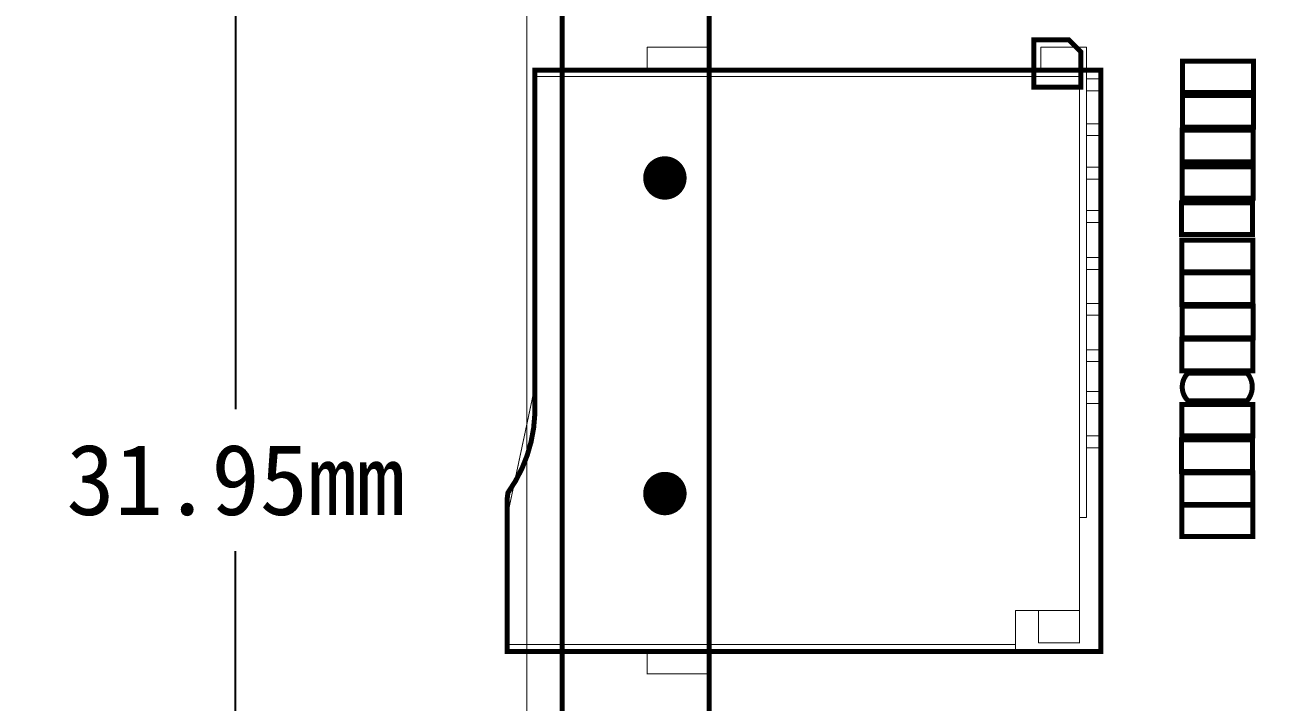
# Model space of a CAD drawing. Extents: x -54 to 75, y -63 to 45.
# Drawn here: x -53.76 to -22.34, y 12.56 to 29.73 of the extents above; entities that cross this region are included whole.
import ezdxf

# ---------------------------------------------------------------- set-up
doc = ezdxf.new("R2010")
doc.units = 0
doc.header["$MEASUREMENT"] = 0
doc.linetypes.add('PADS_DASH_38100', pattern=[0.254, 0.127, -0.127])
doc.linetypes.add('TRMIDX_9', pattern=[2, 1, 1])
doc.layers.get('0').update_dxf_attribs({"linetype": 'CONTINUOUS'})
doc.layers.get('Defpoints').update_dxf_attribs({"linetype": 'CONTINUOUS'})
for name, color, linetype in [('2D_LINE_01', 255, 'CONTINUOUS'), ('BOARD_OUTLINE_00', 254, 'CONTINUOUS'), ('DRIL_NPLTE_THRU_01', 3, 'CONTINUOUS'), ('DRIL_PLTE_THRU_01', 3, 'CONTINUOUS'), ('DRIL_SYMBOL', 254, 'CONTINUOUS'), ('PART_TOP_2DLINE_01', 254, 'CONTINUOUS'), ('PART_TOP_2DLINE_126', 254, 'CONTINUOUS'), ('PART_TOP_COPPER_01', 254, 'CONTINUOUS')]:
    doc.layers.add(name, color=color, linetype=linetype)
doc.dimstyles.get("Standard").update_dxf_attribs({"dimscale": 10, "dimtxt": 0.18, "dimasz": 0.18, "dimexe": 0.18, "dimexo": 0.0625, "dimgap": 0.09, "dimtad": 0, "dimtih": 1, "dimtoh": 1, "dimzin": 0, "dimdsep": 46, "dimtxsty": 'Standard', "dimcen": 0.09, "dimadec": 0, "dimazin": 0, "dimtfac": 1, "dimtofl": 0, "dimtmove": 0, "dimatfit": 3, "dimfxl": 1, "dimtolj": 1, "dimtzin": 0, "dimarcsym": 0})

# ---------------------------------------------------------------- blocks, each defined once
blk = doc.blocks.new('BOARD_1')
at = {"layer": 'BOARD_OUTLINE_00', "const_width": 0.127}
blk.add_lwpolyline([(0, 0), (6.847, 0), (6.847, 4.142), (9.561, 4.142), (9.561, 0.199), (25.267, 0.199, 0.185339), (28.735, 2.042, 0.15749), (29.993, 5.027), (29.993, 32.25, 0.340915), (25.686, 36.557), (-5.758, 36.557, 0.19257), (-8.738, 35.265, 0.140096), (-10.137, 32.77), (-10.137, 10.091), (-10.114, 10.091), (-10.114, 4.314), (-10.243, 4.314, 0.201635), (-8.997, 1.213, 0.196192), (-6.063, -0.004), (0, -0.004)], format="xyb", close=True, dxfattribs=at)
blk = doc.blocks.new('SMOOTH_0$0254')
at = {"const_width": 0.0127}
blk.add_lwpolyline([(-0.00635, 0, 1), (0.00635, 0, 1)], format="xyb", close=True, dxfattribs=at)
blk = doc.blocks.new('DRAWING_5')
at = {"layer": '2D_LINE_01', "const_width": 0.0254}
blk.add_lwpolyline([(0, 0), (0, -3.423)], dxfattribs=at)
at = {"layer": '2D_LINE_01'}
for p in [(0, 0), (0, -3.423)]:
    blk.add_blockref('SMOOTH_0$0254', p, dxfattribs=at)
blk = doc.blocks.new('DRAWING_6')
at = {"layer": '2D_LINE_01', "const_width": 0.0254}
blk.add_lwpolyline([(0, 0), (0, 9.12)], dxfattribs=at)
at = {"layer": '2D_LINE_01'}
for p in [(0, 9.12), (0, 0)]:
    blk.add_blockref('SMOOTH_0$0254', p, dxfattribs=at)
blk = doc.blocks.new('DRAWING_7')
at = {"layer": '2D_LINE_01', "linetype": 'PADS_DASH_38100', "const_width": 0.0254}
blk.add_lwpolyline([(0, 0), (0, 5.72527)], dxfattribs=at)
at = {"layer": '2D_LINE_01'}
for p in [(0, 5.72527), (0, 0)]:
    blk.add_blockref('SMOOTH_0$0254', p, dxfattribs=at)
blk = doc.blocks.new('DRAWING_8')
at = {"layer": '2D_LINE_01', "const_width": 0.0254}
blk.add_lwpolyline([(0, 0), (0, 11.98775)], dxfattribs=at)
at = {"layer": '2D_LINE_01'}
for p in [(0, 11.98775), (0, 0)]:
    blk.add_blockref('SMOOTH_0$0254', p, dxfattribs=at)
blk = doc.blocks.new('DRAWING_9')
at = {"layer": '2D_LINE_01', "const_width": 0.0254}
blk.add_lwpolyline([(0, 0), (0, -8.104)], dxfattribs=at)
at = {"layer": '2D_LINE_01'}
for p in [(0, 0), (0, -8.104)]:
    blk.add_blockref('SMOOTH_0$0254', p, dxfattribs=at)
blk = doc.blocks.new('DRAWING_10')
at = {"layer": '2D_LINE_01', "const_width": 0.0254}
blk.add_lwpolyline([(0, 0), (-0.675, -3.173)], dxfattribs=at)
at = {"layer": '2D_LINE_01'}
for p in [(0, 0), (-0.675, -3.173)]:
    blk.add_blockref('SMOOTH_0$0254', p, dxfattribs=at)
blk = doc.blocks.new('DRAWING_12')
at = {"layer": '2D_LINE_01', "const_width": 0.0254}
blk.add_lwpolyline([(0, 0), (0, -0.592)], dxfattribs=at)
at = {"layer": '2D_LINE_01'}
for p in [(0, 0), (0, -0.592)]:
    blk.add_blockref('SMOOTH_0$0254', p, dxfattribs=at)
blk = doc.blocks.new('DRAWING_13')
at = {"layer": '2D_LINE_01', "const_width": 0.0254}
blk.add_lwpolyline([(0, 0), (0, -0.591866)], dxfattribs=at)
at = {"layer": '2D_LINE_01'}
for p in [(0, 0), (0, -0.591866)]:
    blk.add_blockref('SMOOTH_0$0254', p, dxfattribs=at)
blk = doc.blocks.new('DRAWING_14')
at = {"layer": '2D_LINE_01', "const_width": 0.0254}
blk.add_lwpolyline([(0, 0), (0, 0.591866)], dxfattribs=at)
at = {"layer": '2D_LINE_01'}
for p in [(0, 0.591866), (0, 0)]:
    blk.add_blockref('SMOOTH_0$0254', p, dxfattribs=at)
blk = doc.blocks.new('DRAWING_15')
at = {"layer": '2D_LINE_01', "const_width": 0.0254}
blk.add_lwpolyline([(0, 0), (0, 0.592)], dxfattribs=at)
at = {"layer": '2D_LINE_01'}
for p in [(0, 0.592), (0, 0)]:
    blk.add_blockref('SMOOTH_0$0254', p, dxfattribs=at)
blk = doc.blocks.new('DRAWING_26')
at = {"layer": '2D_LINE_01', "const_width": 0.0254}
blk.add_lwpolyline([(0, 0), (0, 1.01)], dxfattribs=at)
at = {"layer": '2D_LINE_01'}
for p in [(0, 1.01), (0, 0)]:
    blk.add_blockref('SMOOTH_0$0254', p, dxfattribs=at)
blk = doc.blocks.new('DRAWING_28')
at = {"layer": '2D_LINE_01', "const_width": 0.0254}
blk.add_lwpolyline([(0, 0), (0, -0.817)], dxfattribs=at)
at = {"layer": '2D_LINE_01'}
for p in [(0, 0), (0, -0.817)]:
    blk.add_blockref('SMOOTH_0$0254', p, dxfattribs=at)
blk = doc.blocks.new('DRAWING_29')
at = {"layer": '2D_LINE_01', "const_width": 0.0254}
blk.add_lwpolyline([(0, 0), (0, -0.592)], dxfattribs=at)
at = {"layer": '2D_LINE_01'}
for p in [(0, 0), (0, -0.592)]:
    blk.add_blockref('SMOOTH_0$0254', p, dxfattribs=at)
blk = doc.blocks.new('DRAWING_32')
at = {"layer": '2D_LINE_01', "const_width": 0.0254}
blk.add_lwpolyline([(0, 0), (0, 3.177138)], dxfattribs=at)
at = {"layer": '2D_LINE_01'}
for p in [(0, 3.177138), (0, 0)]:
    blk.add_blockref('SMOOTH_0$0254', p, dxfattribs=at)
blk = doc.blocks.new('DRAWING_33')
at = {"layer": '2D_LINE_01', "linetype": 'PADS_DASH_38100', "const_width": 0.0254}
blk.add_lwpolyline([(0, 0), (0, 11.179)], dxfattribs=at)
at = {"layer": '2D_LINE_01'}
for p in [(0, 11.179), (0, 0)]:
    blk.add_blockref('SMOOTH_0$0254', p, dxfattribs=at)
blk = doc.blocks.new('DRAWING_34')
at = {"layer": '2D_LINE_01', "const_width": 0.0254}
blk.add_lwpolyline([(0, 0), (0, 11.921)], dxfattribs=at)
at = {"layer": '2D_LINE_01'}
for p in [(0, 11.921), (0, 0)]:
    blk.add_blockref('SMOOTH_0$0254', p, dxfattribs=at)
blk = doc.blocks.new('DRAWING_35')
at = {"layer": '2D_LINE_01', "const_width": 0.0254}
blk.add_lwpolyline([(0, 0), (0, -0.3)], dxfattribs=at)
at = {"layer": '2D_LINE_01'}
for p in [(0, 0), (0, -0.3)]:
    blk.add_blockref('SMOOTH_0$0254', p, dxfattribs=at)
blk = doc.blocks.new('DRAWING_36')
at = {"layer": '2D_LINE_01', "const_width": 0.0254}
blk.add_lwpolyline([(0, 0), (0, -0.3)], dxfattribs=at)
at = {"layer": '2D_LINE_01'}
for p in [(0, 0), (0, -0.3)]:
    blk.add_blockref('SMOOTH_0$0254', p, dxfattribs=at)
blk = doc.blocks.new('DRAWING_37')
at = {"layer": '2D_LINE_01', "const_width": 0.0254}
blk.add_lwpolyline([(0, 0), (0, -0.3)], dxfattribs=at)
at = {"layer": '2D_LINE_01'}
for p in [(0, 0), (0, -0.3)]:
    blk.add_blockref('SMOOTH_0$0254', p, dxfattribs=at)
blk = doc.blocks.new('DRAWING_38')
at = {"layer": '2D_LINE_01', "const_width": 0.0254}
blk.add_lwpolyline([(0, 0), (0, -0.3)], dxfattribs=at)
at = {"layer": '2D_LINE_01'}
for p in [(0, 0), (0, -0.3)]:
    blk.add_blockref('SMOOTH_0$0254', p, dxfattribs=at)
blk = doc.blocks.new('DRAWING_39')
at = {"layer": '2D_LINE_01', "const_width": 0.0254}
blk.add_lwpolyline([(0, 0), (0, -0.3)], dxfattribs=at)
at = {"layer": '2D_LINE_01'}
for p in [(0, 0), (0, -0.3)]:
    blk.add_blockref('SMOOTH_0$0254', p, dxfattribs=at)
blk = doc.blocks.new('DRAWING_40')
at = {"layer": '2D_LINE_01', "const_width": 0.0254}
blk.add_lwpolyline([(0, 0), (0, -0.3)], dxfattribs=at)
at = {"layer": '2D_LINE_01'}
for p in [(0, 0), (0, -0.3)]:
    blk.add_blockref('SMOOTH_0$0254', p, dxfattribs=at)
blk = doc.blocks.new('DRAWING_41')
at = {"layer": '2D_LINE_01', "const_width": 0.0254}
blk.add_lwpolyline([(0, 0), (0, -0.3)], dxfattribs=at)
at = {"layer": '2D_LINE_01'}
for p in [(0, 0), (0, -0.3)]:
    blk.add_blockref('SMOOTH_0$0254', p, dxfattribs=at)
blk = doc.blocks.new('DRAWING_42')
at = {"layer": '2D_LINE_01', "const_width": 0.0254}
blk.add_lwpolyline([(0, 0), (0, -0.3)], dxfattribs=at)
at = {"layer": '2D_LINE_01'}
for p in [(0, 0), (0, -0.3)]:
    blk.add_blockref('SMOOTH_0$0254', p, dxfattribs=at)
blk = doc.blocks.new('DRAWING_43')
at = {"layer": '2D_LINE_01', "const_width": 0.0254}
blk.add_lwpolyline([(0, 0), (0, -0.3)], dxfattribs=at)
at = {"layer": '2D_LINE_01'}
for p in [(0, 0), (0, -0.3)]:
    blk.add_blockref('SMOOTH_0$0254', p, dxfattribs=at)
blk = doc.blocks.new('DRAWING_45')
at = {"layer": '2D_LINE_01', "const_width": 0.0254}
blk.add_lwpolyline([(0, 0), (1.566, 0)], dxfattribs=at)
at = {"layer": '2D_LINE_01'}
for p in [(0, 0), (1.566, 0)]:
    blk.add_blockref('SMOOTH_0$0254', p, dxfattribs=at)
blk = doc.blocks.new('DRAWING_46')
at = {"layer": '2D_LINE_01', "const_width": 0.0254}
blk.add_lwpolyline([(0, 0), (12.878718, 0)], dxfattribs=at)
at = {"layer": '2D_LINE_01'}
for p in [(0, 0), (12.878718, 0)]:
    blk.add_blockref('SMOOTH_0$0254', p, dxfattribs=at)
blk = doc.blocks.new('DRAWING_51')
at = {"layer": '2D_LINE_01', "linetype": 'PADS_DASH_38100', "const_width": 0.0254}
blk.add_lwpolyline([(0, 0), (12.878718, 0)], dxfattribs=at)
at = {"layer": '2D_LINE_01'}
for p in [(0, 0), (12.878718, 0)]:
    blk.add_blockref('SMOOTH_0$0254', p, dxfattribs=at)
blk = doc.blocks.new('DRAWING_52')
at = {"layer": '2D_LINE_01', "const_width": 0.0254}
blk.add_lwpolyline([(0, 0), (1.036, 0)], dxfattribs=at)
at = {"layer": '2D_LINE_01'}
for p in [(0, 0), (1.036, 0)]:
    blk.add_blockref('SMOOTH_0$0254', p, dxfattribs=at)
blk = doc.blocks.new('DRAWING_53')
at = {"layer": '2D_LINE_01', "const_width": 0.0254}
blk.add_lwpolyline([(0, 0), (1.621, 0)], dxfattribs=at)
at = {"layer": '2D_LINE_01'}
for p in [(0, 0), (1.621, 0)]:
    blk.add_blockref('SMOOTH_0$0254', p, dxfattribs=at)
blk = doc.blocks.new('DRAWING_56')
at = {"layer": '2D_LINE_01', "const_width": 0.0254}
blk.add_lwpolyline([(0, 0), (0.176, 0)], dxfattribs=at)
at = {"layer": '2D_LINE_01'}
for p in [(0, 0), (0.176, 0)]:
    blk.add_blockref('SMOOTH_0$0254', p, dxfattribs=at)
blk = doc.blocks.new('DRAWING_57')
at = {"layer": '2D_LINE_01', "const_width": 0.0254}
blk.add_lwpolyline([(0, 0), (0.324, 0)], dxfattribs=at)
at = {"layer": '2D_LINE_01'}
for p in [(0, 0), (0.324, 0)]:
    blk.add_blockref('SMOOTH_0$0254', p, dxfattribs=at)
blk = doc.blocks.new('DRAWING_58')
at = {"layer": '2D_LINE_01', "const_width": 0.0254}
blk.add_lwpolyline([(0, 0), (0.324, 0)], dxfattribs=at)
at = {"layer": '2D_LINE_01'}
for p in [(0, 0), (0.324, 0)]:
    blk.add_blockref('SMOOTH_0$0254', p, dxfattribs=at)
blk = doc.blocks.new('DRAWING_59')
at = {"layer": '2D_LINE_01', "const_width": 0.0254}
blk.add_lwpolyline([(0, 0), (0.324, 0)], dxfattribs=at)
at = {"layer": '2D_LINE_01'}
for p in [(0, 0), (0.324, 0)]:
    blk.add_blockref('SMOOTH_0$0254', p, dxfattribs=at)
blk = doc.blocks.new('DRAWING_60')
at = {"layer": '2D_LINE_01', "const_width": 0.0254}
blk.add_lwpolyline([(0, 0), (0.324, 0)], dxfattribs=at)
at = {"layer": '2D_LINE_01'}
for p in [(0, 0), (0.324, 0)]:
    blk.add_blockref('SMOOTH_0$0254', p, dxfattribs=at)
blk = doc.blocks.new('DRAWING_61')
at = {"layer": '2D_LINE_01', "const_width": 0.0254}
blk.add_lwpolyline([(0, 0), (0.324, 0)], dxfattribs=at)
at = {"layer": '2D_LINE_01'}
for p in [(0, 0), (0.324, 0)]:
    blk.add_blockref('SMOOTH_0$0254', p, dxfattribs=at)
blk = doc.blocks.new('DRAWING_62')
at = {"layer": '2D_LINE_01', "const_width": 0.0254}
blk.add_lwpolyline([(0, 0), (0.324, 0)], dxfattribs=at)
at = {"layer": '2D_LINE_01'}
for p in [(0, 0), (0.324, 0)]:
    blk.add_blockref('SMOOTH_0$0254', p, dxfattribs=at)
blk = doc.blocks.new('DRAWING_63')
at = {"layer": '2D_LINE_01', "const_width": 0.0254}
blk.add_lwpolyline([(0, 0), (0.324, 0)], dxfattribs=at)
at = {"layer": '2D_LINE_01'}
for p in [(0, 0), (0.324, 0)]:
    blk.add_blockref('SMOOTH_0$0254', p, dxfattribs=at)
blk = doc.blocks.new('DRAWING_64')
at = {"layer": '2D_LINE_01', "const_width": 0.0254}
blk.add_lwpolyline([(0, 0), (0.324, 0)], dxfattribs=at)
at = {"layer": '2D_LINE_01'}
for p in [(0, 0), (0.324, 0)]:
    blk.add_blockref('SMOOTH_0$0254', p, dxfattribs=at)
blk = doc.blocks.new('DRAWING_65')
at = {"layer": '2D_LINE_01', "const_width": 0.0254}
blk.add_lwpolyline([(0, 0), (0.324, 0)], dxfattribs=at)
at = {"layer": '2D_LINE_01'}
for p in [(0, 0), (0.324, 0)]:
    blk.add_blockref('SMOOTH_0$0254', p, dxfattribs=at)
blk = doc.blocks.new('DRAWING_66')
at = {"layer": '2D_LINE_01', "const_width": 0.0254}
blk.add_lwpolyline([(0, 0), (0.324, 0)], dxfattribs=at)
at = {"layer": '2D_LINE_01'}
for p in [(0, 0), (0.324, 0)]:
    blk.add_blockref('SMOOTH_0$0254', p, dxfattribs=at)
blk = doc.blocks.new('DRAWING_67')
at = {"layer": '2D_LINE_01', "const_width": 0.0254}
blk.add_lwpolyline([(0, 0), (0.324, 0)], dxfattribs=at)
at = {"layer": '2D_LINE_01'}
for p in [(0, 0), (0.324, 0)]:
    blk.add_blockref('SMOOTH_0$0254', p, dxfattribs=at)
blk = doc.blocks.new('DRAWING_68')
at = {"layer": '2D_LINE_01', "const_width": 0.0254}
blk.add_lwpolyline([(0, 0), (0.324, 0)], dxfattribs=at)
at = {"layer": '2D_LINE_01'}
for p in [(0, 0), (0.324, 0)]:
    blk.add_blockref('SMOOTH_0$0254', p, dxfattribs=at)
blk = doc.blocks.new('DRAWING_69')
at = {"layer": '2D_LINE_01', "const_width": 0.0254}
blk.add_lwpolyline([(0, 0), (0.324, 0)], dxfattribs=at)
at = {"layer": '2D_LINE_01'}
for p in [(0, 0), (0.324, 0)]:
    blk.add_blockref('SMOOTH_0$0254', p, dxfattribs=at)
blk = doc.blocks.new('DRAWING_70')
at = {"layer": '2D_LINE_01', "const_width": 0.0254}
blk.add_lwpolyline([(0, 0), (0.324, 0)], dxfattribs=at)
at = {"layer": '2D_LINE_01'}
for p in [(0, 0), (0.324, 0)]:
    blk.add_blockref('SMOOTH_0$0254', p, dxfattribs=at)
blk = doc.blocks.new('DRAWING_71')
at = {"layer": '2D_LINE_01', "const_width": 0.0254}
blk.add_lwpolyline([(0, 0), (0.324, 0)], dxfattribs=at)
at = {"layer": '2D_LINE_01'}
for p in [(0, 0), (0.324, 0)]:
    blk.add_blockref('SMOOTH_0$0254', p, dxfattribs=at)
blk = doc.blocks.new('DRAWING_72')
at = {"layer": '2D_LINE_01', "const_width": 0.0254}
blk.add_lwpolyline([(0, 0), (0.324, 0)], dxfattribs=at)
at = {"layer": '2D_LINE_01'}
for p in [(0, 0), (0.324, 0)]:
    blk.add_blockref('SMOOTH_0$0254', p, dxfattribs=at)
blk = doc.blocks.new('DRAWING_73')
at = {"layer": '2D_LINE_01', "const_width": 0.0254}
blk.add_lwpolyline([(0, 0), (0.324, 0)], dxfattribs=at)
at = {"layer": '2D_LINE_01'}
for p in [(0, 0), (0.324, 0)]:
    blk.add_blockref('SMOOTH_0$0254', p, dxfattribs=at)
blk = doc.blocks.new('DRAWING_74')
at = {"layer": '2D_LINE_01', "const_width": 0.0254}
blk.add_lwpolyline([(0, 0), (0.324, 0)], dxfattribs=at)
at = {"layer": '2D_LINE_01'}
for p in [(0, 0), (0.324, 0)]:
    blk.add_blockref('SMOOTH_0$0254', p, dxfattribs=at)
blk = doc.blocks.new('DRAWING_75')
at = {"layer": '2D_LINE_01', "linetype": 'PADS_DASH_38100', "const_width": 0.0254}
blk.add_lwpolyline([(0, 0), (13.824, 0)], dxfattribs=at)
at = {"layer": '2D_LINE_01'}
for p in [(0, 0), (13.824, 0)]:
    blk.add_blockref('SMOOTH_0$0254', p, dxfattribs=at)
blk = doc.blocks.new('DRAWING_76')
at = {"layer": '2D_LINE_01', "const_width": 0.0254}
blk.add_lwpolyline([(0, 0), (-14.000922, 0)], dxfattribs=at)
at = {"layer": '2D_LINE_01'}
for p in [(-14.000922, 0), (0, 0)]:
    blk.add_blockref('SMOOTH_0$0254', p, dxfattribs=at)
blk = doc.blocks.new('DRAWING_77')
at = {"layer": '2D_LINE_01', "const_width": 0.0254}
blk.add_lwpolyline([(0, 0), (-1.155, 0)], dxfattribs=at)
at = {"layer": '2D_LINE_01'}
for p in [(-1.155, 0), (0, 0)]:
    blk.add_blockref('SMOOTH_0$0254', p, dxfattribs=at)
blk = doc.blocks.new('DRAWING_78')
at = {"layer": '2D_LINE_01', "const_width": 0.0254}
blk.add_lwpolyline([(0, 0), (-1.566, 0)], dxfattribs=at)
at = {"layer": '2D_LINE_01'}
for p in [(-1.566, 0), (0, 0)]:
    blk.add_blockref('SMOOTH_0$0254', p, dxfattribs=at)
blk = doc.blocks.new('DRAWING_108')
at = {"layer": '2D_LINE_01', "const_width": 0.0254}
blk.add_lwpolyline([(0, 0), (0, -3.423)], dxfattribs=at)
at = {"layer": '2D_LINE_01'}
for p in [(0, 0), (0, -3.423)]:
    blk.add_blockref('SMOOTH_0$0254', p, dxfattribs=at)
blk = doc.blocks.new('DRAWING_109')
at = {"layer": '2D_LINE_01', "const_width": 0.0254}
blk.add_lwpolyline([(0, 0), (0, -8.104)], dxfattribs=at)
at = {"layer": '2D_LINE_01'}
for p in [(0, 0), (0, -8.104)]:
    blk.add_blockref('SMOOTH_0$0254', p, dxfattribs=at)
blk = doc.blocks.new('DRAWING_111')
at = {"layer": '2D_LINE_01', "const_width": 0.0254}
blk.add_lwpolyline([(0, 0), (0, -0.3)], dxfattribs=at)
at = {"layer": '2D_LINE_01'}
for p in [(0, 0), (0, -0.3)]:
    blk.add_blockref('SMOOTH_0$0254', p, dxfattribs=at)
blk = doc.blocks.new('DRAWING_112')
at = {"layer": '2D_LINE_01', "const_width": 0.0254}
blk.add_lwpolyline([(0, 0), (0, -0.3)], dxfattribs=at)
at = {"layer": '2D_LINE_01'}
for p in [(0, 0), (0, -0.3)]:
    blk.add_blockref('SMOOTH_0$0254', p, dxfattribs=at)
blk = doc.blocks.new('DRAWING_113')
at = {"layer": '2D_LINE_01', "const_width": 0.0254}
blk.add_lwpolyline([(0, 0), (0, -0.3)], dxfattribs=at)
at = {"layer": '2D_LINE_01'}
for p in [(0, 0), (0, -0.3)]:
    blk.add_blockref('SMOOTH_0$0254', p, dxfattribs=at)
blk = doc.blocks.new('DRAWING_114')
at = {"layer": '2D_LINE_01', "const_width": 0.0254}
blk.add_lwpolyline([(0, 0), (0, -0.3)], dxfattribs=at)
at = {"layer": '2D_LINE_01'}
for p in [(0, 0), (0, -0.3)]:
    blk.add_blockref('SMOOTH_0$0254', p, dxfattribs=at)
blk = doc.blocks.new('DRAWING_115')
at = {"layer": '2D_LINE_01', "const_width": 0.0254}
blk.add_lwpolyline([(0, 0), (0, -0.3)], dxfattribs=at)
at = {"layer": '2D_LINE_01'}
for p in [(0, 0), (0, -0.3)]:
    blk.add_blockref('SMOOTH_0$0254', p, dxfattribs=at)
blk = doc.blocks.new('DRAWING_116')
at = {"layer": '2D_LINE_01', "const_width": 0.0254}
blk.add_lwpolyline([(0, 0), (0, -0.3)], dxfattribs=at)
at = {"layer": '2D_LINE_01'}
for p in [(0, 0), (0, -0.3)]:
    blk.add_blockref('SMOOTH_0$0254', p, dxfattribs=at)
blk = doc.blocks.new('DRAWING_117')
at = {"layer": '2D_LINE_01', "const_width": 0.0254}
blk.add_lwpolyline([(0, 0), (0, -0.3)], dxfattribs=at)
at = {"layer": '2D_LINE_01'}
for p in [(0, 0), (0, -0.3)]:
    blk.add_blockref('SMOOTH_0$0254', p, dxfattribs=at)
blk = doc.blocks.new('DRAWING_118')
at = {"layer": '2D_LINE_01', "const_width": 0.0254}
blk.add_lwpolyline([(0, 0), (0, -0.3)], dxfattribs=at)
at = {"layer": '2D_LINE_01'}
for p in [(0, 0), (0, -0.3)]:
    blk.add_blockref('SMOOTH_0$0254', p, dxfattribs=at)
blk = doc.blocks.new('DRAWING_119')
at = {"layer": '2D_LINE_01', "const_width": 0.0254}
blk.add_lwpolyline([(0, 0), (0, -0.3)], dxfattribs=at)
at = {"layer": '2D_LINE_01'}
for p in [(0, 0), (0, -0.3)]:
    blk.add_blockref('SMOOTH_0$0254', p, dxfattribs=at)
blk = doc.blocks.new('DRAWING_120')
at = {"layer": '2D_LINE_01', "const_width": 0.0254}
blk.add_lwpolyline([(0, 0), (12.878718, 0)], dxfattribs=at)
at = {"layer": '2D_LINE_01'}
for p in [(0, 0), (12.878718, 0)]:
    blk.add_blockref('SMOOTH_0$0254', p, dxfattribs=at)
blk = doc.blocks.new('DRAWING_121')
at = {"layer": '2D_LINE_01', "const_width": 0.0254}
blk.add_lwpolyline([(0, 0), (-14.000922, 0)], dxfattribs=at)
at = {"layer": '2D_LINE_01'}
for p in [(-14.000922, 0), (0, 0)]:
    blk.add_blockref('SMOOTH_0$0254', p, dxfattribs=at)
blk = doc.blocks.new('DRAWING_144')
at = {"layer": '2D_LINE_01', "const_width": 0.127}
blk.add_lwpolyline([(32.098, 27.053), (0.914, 27.053, 0.207545), (-2.298, 25.8, 0.141876), (-3.705, 23.277), (-0.01, 23.277), (-0.01, 0), (0, 0), (0, -5.196), (-3.834, -5.196, 0.220322), (-2.385, -8.461, 0.188952), (0.433, -9.499), (1.594, -9.499), (1.594, -10.383), (13.284, -10.383), (13.284, -9.288), (31.154, -9.288)], format="xyb", dxfattribs=at)
blk = doc.blocks.new('SMOOTH_0$127')
at = {"const_width": 0.0635}
blk.add_lwpolyline([(-0.03175, 0, 1), (0.03175, 0, 1)], format="xyb", close=True, dxfattribs=at)
blk = doc.blocks.new('PART_BODY_TOP_215')
at = {"layer": 'PART_TOP_2DLINE_126', "const_width": 0.127}
blk.add_lwpolyline([(-0.898, 0.408), (-0.898, -0.392), (0.902, -0.392), (0.902, 0.408)], close=True, dxfattribs=at)
at = {"layer": 'PART_TOP_2DLINE_126'}
for p in [(-0.898, 0.408), (0.902, 0.408), (-0.898, -0.392), (0.902, -0.392)]:
    blk.add_blockref('SMOOTH_0$127', p, dxfattribs=at)
blk = doc.blocks.new('DRIL_HOLE_0')
blk.add_lwpolyline([(0, 0, 1), (0, 0, 1)], format="xyb", close=True)
blk = doc.blocks.new('STK_TOP_10')
at = {"layer": 'DRIL_PLTE_THRU_01'}
blk.add_blockref('DRIL_HOLE_0', (0, 0), dxfattribs=at)
blk = doc.blocks.new('SYM_TOP_7')
for name, p in [('PART_BODY_TOP_215', (0, 0)), ('STK_TOP_10', (-0.448, 0.008)), ('STK_TOP_10', (0.452, 0.008))]:
    blk.add_blockref(name, p)
blk = doc.blocks.new('PART_TOP_8')
blk.add_blockref('SYM_TOP_7', (0, 0))
blk = doc.blocks.new('PART_TOP_9')
blk.add_blockref('SYM_TOP_7', (0, 0))
blk = doc.blocks.new('PART_TOP_11')
blk.add_blockref('SYM_TOP_7', (0, 0))
blk = doc.blocks.new('PART_TOP_12')
blk.add_blockref('SYM_TOP_7', (0, 0))
blk = doc.blocks.new('PART_TOP_17')
blk.add_blockref('SYM_TOP_7', (0, 0))
blk = doc.blocks.new('PART_TOP_18')
blk.add_blockref('SYM_TOP_7', (0, 0))
blk = doc.blocks.new('PART_TOP_19')
blk.add_blockref('SYM_TOP_7', (0, 0))
blk = doc.blocks.new('PART_TOP_20')
blk.add_blockref('SYM_TOP_7', (0, 0))
blk = doc.blocks.new('PART_TOP_21')
blk.add_blockref('SYM_TOP_7', (0, 0))
blk = doc.blocks.new('PART_TOP_22')
blk.add_blockref('SYM_TOP_7', (0, 0))
blk = doc.blocks.new('PART_TOP_23')
blk.add_blockref('SYM_TOP_7', (0, 0))
blk = doc.blocks.new('PART_BODY_TOP_216')
at = {"layer": 'PART_TOP_2DLINE_126', "const_width": 0.127}
blk.add_lwpolyline([(0.755, -0.347, 0.414214), (0.755, 0.353), (-0.745, 0.353, 0.373387), (-0.745, -0.347)], format="xyb", close=True, dxfattribs=at)
at = {"layer": 'PART_TOP_2DLINE_126'}
for p in [(-0.745, 0.353), (0.755, 0.353), (-0.745, -0.347), (0.755, -0.347)]:
    blk.add_blockref('SMOOTH_0$127', p, dxfattribs=at)
blk = doc.blocks.new('SYM_TOP_8')
for name, p in [('PART_BODY_TOP_216', (0, 0)), ('STK_TOP_10', (-0.445, 0.003)), ('STK_TOP_10', (0.455, 0.003))]:
    blk.add_blockref(name, p)
blk = doc.blocks.new('PART_TOP_24')
blk.add_blockref('SYM_TOP_8', (0, 0))
blk = doc.blocks.new('PART_TOP_25')
blk.add_blockref('SYM_TOP_7', (0, 0))
blk = doc.blocks.new('PART_TOP_26')
blk.add_blockref('SYM_TOP_7', (0, 0))
blk = doc.blocks.new('PART_BODY_TOP_218')
at = {"layer": 'PART_TOP_2DLINE_01', "const_width": 0.127}
blk.add_lwpolyline([(8.001, -0.7), (8.001, 14.351), (-6.731, 14.351), (-6.731, 0), (1.631, 0, -0.171831), (3.979, -0.678), (4.151, -0.7)], format="xyb", close=True, dxfattribs=at)
at = {"layer": 'PART_TOP_COPPER_01', "linetype": 'TRMIDX_9', "const_width": 0.127}
blk.add_lwpolyline([(-6.3, 13.843), (-7.2, 13.843), (-7.5, 13.543), (-7.5, 12.654), (-6.3, 12.654)], close=True, dxfattribs=at)
at = {"layer": 'PART_TOP_2DLINE_01'}
for p in [(-6.731, 14.351), (8.001, 14.351), (-6.731, 0), (1.631, 0), (3.979, -0.678), (4.151, -0.7), (8.001, -0.7)]:
    blk.add_blockref('SMOOTH_0$127', p, dxfattribs=at)
at = {"layer": 'PART_TOP_COPPER_01'}
for p in [(-7.2, 13.843), (-6.3, 13.843), (-7.5, 13.543), (-7.5, 12.654), (-6.3, 12.654)]:
    blk.add_blockref('SMOOTH_0$127', p, dxfattribs=at)
blk = doc.blocks.new('STK_TOP_12')
at = {"layer": 'DRIL_PLTE_THRU_01'}
blk.add_blockref('DRIL_HOLE_0', (0, 0), dxfattribs=at)
blk = doc.blocks.new('STK_TOP_13')
at = {"layer": 'DRIL_PLTE_THRU_01'}
blk.add_blockref('DRIL_HOLE_0', (0, 0), dxfattribs=at)
blk = doc.blocks.new('STK_TOP_14')
at = {"layer": 'DRIL_PLTE_THRU_01'}
blk.add_blockref('DRIL_HOLE_0', (0, 0), dxfattribs=at)
blk = doc.blocks.new('STK_TOP_15')
at = {"layer": 'DRIL_PLTE_THRU_01'}
blk.add_blockref('DRIL_HOLE_0', (0, 0), dxfattribs=at)
blk = doc.blocks.new('STK_TOP_16')
at = {"layer": 'DRIL_PLTE_THRU_01'}
blk.add_blockref('DRIL_HOLE_0', (0, 0), dxfattribs=at)
blk = doc.blocks.new('DRIL_SYMBOL_1$1')
at = {"layer": 'DRIL_SYMBOL', "const_width": 0.0508}
for points in [[(-0.254, 0), (0.254, 0)], [(0, -0.254), (0, 0.254)]]:
    blk.add_lwpolyline(points, dxfattribs=at)
blk = doc.blocks.new('DRIL_HOLE_1$1')
at = {"const_width": 0.55}
blk.add_lwpolyline([(-0.275, 0, 1), (0.275, 0, 1)], format="xyb", close=True, dxfattribs=at)
blk.add_blockref('DRIL_SYMBOL_1$1', (0, 0))
blk = doc.blocks.new('STK_TOP_17')
at = {"layer": 'DRIL_NPLTE_THRU_01'}
blk.add_blockref('DRIL_HOLE_1$1', (0, 0), dxfattribs=at)
blk = doc.blocks.new('SYM_TOP_10')
for name, p in [('PART_BODY_TOP_218', (0, 0)), ('STK_TOP_13', (-5.6, 14)), ('STK_TOP_13', (-4.5, 14)), ('STK_TOP_13', (-3.4, 14)), ('STK_TOP_13', (-2.3, 14)), ('STK_TOP_13', (-1.2, 14)), ('STK_TOP_13', (-0.1, 14)), ('STK_TOP_13', (1, 14)), ('STK_TOP_13', (2.1, 14)), ('STK_TOP_12', (3.199892, 13.999972)), ('STK_TOP_14', (-6.9, 13.3)), ('STK_TOP_16', (7.9, 13.3)), ('STK_TOP_17', (-4, 3.3)), ('STK_TOP_17', (4, 3.3)), ('STK_TOP_15', (-6.9, 3.7)), ('STK_TOP_15', (8.8, 3.7))]:
    blk.add_blockref(name, p)
blk = doc.blocks.new('PART_TOP_28')
blk.add_blockref('SYM_TOP_10', (0, 0))
blk = doc.blocks.new('*D314')
at = {"color": 0, "linetype": 'Continuous', "lineweight": -2, "transparency": 16777216}
for p, q in [((-38.377, 34.167), (-50.219, 34.167)), ((-48.419, 32.367), (-48.419, 19.99)), ((-48.419, 4.013), (-48.419, 16.39)), ((-38.387, 2.213), (-50.219, 2.213))]:
    blk.add_line(p, q, dxfattribs=at)
at = {"color": 0, "linetype": 'Continuous', "transparency": 16777216}
for points in [[(-48.719, 32.367), (-48.119, 32.367), (-48.419, 34.167)], [(-48.719, 4.013), (-48.119, 4.013), (-48.419, 2.213)]]:
    blk.add_solid(points, dxfattribs=at)
at = {"layer": 'Defpoints', "color": 0, "linetype": 'Continuous', "transparency": 16777216}
for p in [(-37.752, 34.167), (-48.419, 2.213), (-37.762, 2.213)]:
    blk.add_point(p, dxfattribs=at)
at = {"color": 0, "linetype": 'Continuous', "transparency": 16777216, "insert": (-48.419, 18.19), "char_height": 1.8, "attachment_point": 5}
blk.add_mtext('\\A1;31.95mm', dxfattribs=at)

msp = doc.modelspace()

# ---------------------------------------------------------------- block references
for name, p in [('BOARD_1', (-30, -0.211)), ('DRAWING_144', (-36.403, 9.289)), ('DRAWING_8', (-41.036, 19.596)), ('DRAWING_12', (-37.984, 29.162)), ('DRAWING_78', (-36.418, 29.162)), ('DRAWING_15', (-36.418, 28.571)), ('DRAWING_29', (-28.004, 29.162)), ('DRAWING_77', (-26.85, 29.162)), ('DRAWING_34', (-26.85, 17.241)), ('PART_TOP_11', (-23.52, 28.406)), ('DRAWING_109', (-40.858, 28.53)), ('DRAWING_121', (-26.857, 28.53)), ('DRAWING_9', (-40.851, 28.571)), ('DRAWING_76', (-26.85, 28.571)), ('DRAWING_75', (-40.851, 28.421)), ('DRAWING_33', (-27.026, 17.241)), ('DRAWING_74', (-26.85, 28.359)), ('DRAWING_111', (-26.534, 28.318)), ('DRAWING_35', (-26.526, 28.359)), ('DRAWING_73', (-26.85, 28.059)), ('PART_TOP_12', (-23.521, 27.528)), ('DRAWING_72', (-26.85, 27.222)), ('DRAWING_112', (-26.534, 27.181)), ('DRAWING_36', (-26.526, 27.222)), ('PART_TOP_9', (-23.526, 26.652)), ('DRAWING_71', (-26.85, 26.922)), ('DRAWING_70', (-26.85, 26.122)), ('DRAWING_113', (-26.534, 26.081)), ('DRAWING_37', (-26.526, 26.122)), ('PART_TOP_8', (-23.529, 25.726)), ('DRAWING_69', (-26.85, 25.822)), ('DRAWING_68', (-26.85, 25.022)), ('DRAWING_114', (-26.534, 24.981)), ('DRAWING_38', (-26.526, 25.022)), ('DRAWING_67', (-26.85, 24.722)), ('PART_TOP_20', (-23.535, 23.861)), ('DRAWING_66', (-26.85, 23.83)), ('DRAWING_115', (-26.534, 23.789)), ('DRAWING_39', (-26.526, 23.83)), ('DRAWING_65', (-26.85, 23.53)), ('DRAWING_64', (-26.85, 22.67)), ('DRAWING_116', (-26.534, 22.629)), ('DRAWING_40', (-26.526, 22.67)), ('DRAWING_63', (-26.85, 22.37)), ('PART_TOP_23', (-23.532, 21.354)), ('DRAWING_62', (-26.85, 21.496)), ('DRAWING_117', (-26.534, 21.456)), ('DRAWING_41', (-26.526, 21.496)), ('DRAWING_61', (-26.85, 21.196)), ('DRAWING_10', (-40.851, 20.467)), ('DRAWING_60', (-26.85, 20.433)), ('DRAWING_42', (-26.526, 20.433)), ('DRAWING_59', (-26.85, 20.133)), ('DRAWING_118', (-26.534, 20.392)), ('PART_TOP_17', (-23.531, 19.7)), ('DRAWING_7', (-41.036, 13.871)), ('DRAWING_58', (-26.85, 19.309)), ('DRAWING_119', (-26.534, 19.269)), ('DRAWING_43', (-26.526, 19.309)), ('DRAWING_57', (-26.85, 19.009)), ('PART_TOP_26', (-23.534, 17.15)), ('DRAWING_5', (-41.525, 17.294)), ('DRAWING_108', (-41.533, 17.253)), ('DRAWING_32', (-27.026, 14.064)), ('DRAWING_56', (-27.026, 17.241)), ('DRAWING_26', (-28.647, 13.871)), ('DRAWING_53', (-28.647, 14.881)), ('DRAWING_28', (-28.063, 14.881)), ('DRAWING_120', (-41.533, 13.83)), ('DRAWING_51', (-41.525, 14.021)), ('DRAWING_46', (-41.525, 13.871)), ('DRAWING_6', (-41.036, 4.75)), ('DRAWING_13', (-37.984, 13.871)), ('DRAWING_14', (-36.418, 13.279)), ('DRAWING_52', (-28.063, 14.064)), ('DRAWING_45', (-37.984, 13.279))]:
    msp.add_blockref(name, p)
for name, p, rotation in [('PART_TOP_28', (-40.835, 21.849), 270), ('PART_TOP_25', (-23.536, 24.825), 180), ('PART_TOP_19', (-23.529, 23.049), 180), ('PART_TOP_21', (-23.522, 22.207), 180), ('PART_TOP_24', (-23.522, 20.555), 180), ('PART_TOP_18', (-23.539, 18.818), 180), ('PART_TOP_22', (-23.531, 17.98), 180)]:
    msp.add_blockref(name, p, dxfattribs=dict(rotation=rotation))

# ---------------------------------------------------------------- dimensions: what is measured, and where the dimension line sits
at = {"linetype": 'Continuous'}
dim = msp.add_linear_dim(base=(-48.419, 2.213), p1=(-37.752, 34.167), p2=(-37.762, 2.213), angle=90, dimstyle='Standard', override={"dimpost": 'mm'}, dxfattribs=at)
dim.commit()
dim.dimension.update_dxf_attribs({"geometry": '*D314', "text_midpoint": (-48.419, 18.19)})

doc.saveas('drawing.dxf')
